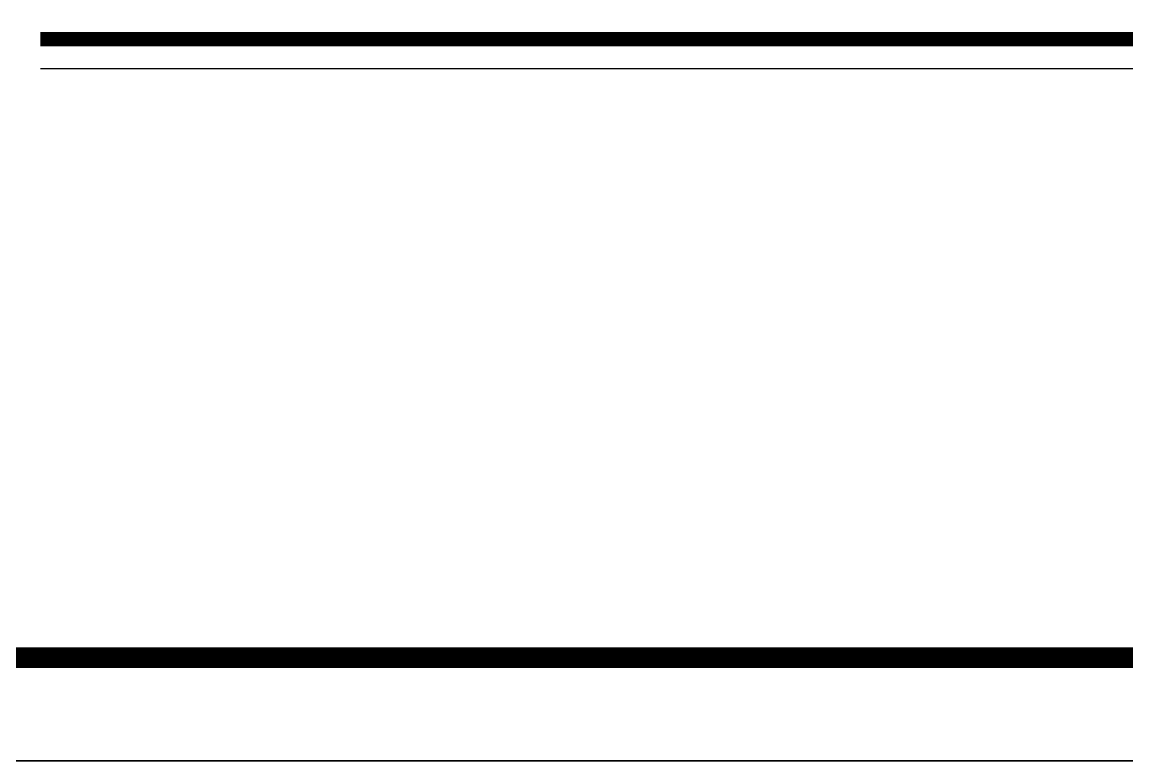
# Model space of a CAD drawing. Extents: x 498328 to 716449, y -893371 to -467753.
# Drawn here: x 541444 to 546796, y -502453 to -498874 of the extents above; entities that cross this region are included whole.
import ezdxf

# ---------------------------------------------------------------- set-up
doc = ezdxf.new("R2010")
doc.units = 0
doc.header["$LTSCALE"] = 1000
for name, color, linetype in [('PUB_TITLE', 4, 'CONTINUOUS'), ('WALL2', 3, 'CONTINUOUS'), ('通用-图框C-SHET', 141, 'CONTINUOUS')]:
    doc.layers.add(name, color=color, linetype=linetype)
doc.layers.add('yichutu', color=7, linetype='CONTINUOUS', true_color=0xffffff, plot=False)

# ---------------------------------------------------------------- blocks, each defined once
blk = doc.blocks.new('yct-420-297-42000-29700-100-3000.0')
at = {"layer": 'yichutu', "color": 7, "true_color": 0xffffff}
blk.add_lwpolyline([(0, 0), (0, 29700), (42000, 29700), (42000, 0)], close=True, dxfattribs=at)

msp = doc.modelspace()

# ---------------------------------------------------------------- linework, layer by layer
at = {"layer": 'PUB_TITLE', "const_width": 100}
msp.add_lwpolyline([(529400.9, -501953.2), (568400.9, -501953.2), (568400.9, -473253.2), (529400.9, -473253.2)], close=True, dxfattribs=at)
at = {"layer": 'WALL2'}
msp.add_line((541533, -499097.9), (559250.4, -499097.9), dxfattribs=at)
at = {"layer": 'WALL2', "const_width": 70}
msp.add_lwpolyline([(541533, -498957), (559250.4, -498957)], dxfattribs=at)
at = {"layer": '通用-图框C-SHET'}
msp.add_lwpolyline([(526900.9, -502453.2), (568900.9, -502453.2), (568900.9, -472753.2), (526900.9, -472753.2)], close=True, dxfattribs=at)

# ---------------------------------------------------------------- block references
at = {"layer": 'yichutu'}
msp.add_blockref('yct-420-297-42000-29700-100-3000.0', (526900.9, -502453.2), dxfattribs=at)

doc.saveas('drawing.dxf')
